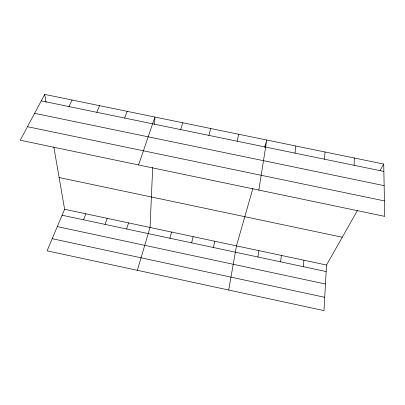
<?xml version="1.0" encoding="UTF-8"?>
<svg xmlns="http://www.w3.org/2000/svg" width="405" height="405" viewBox="0 0 405 405"><rect width="100%" height="100%" fill="white"/><g stroke="black" fill="none" stroke-linecap="round" stroke-linejoin="round"><path stroke-width="0.61" d="M354.137 165.311L354.309 158.021M152.695 167.442L150.047 227.473L137.351 270.312M154.594 124.34L154.912 117.045L138.601 164.962M357.438 210.463L326.531 265.042L323.98 310.605L47.096 250.827L64.613 209.284L53.835 147.05M324.521 159.211L325.007 151.996M303.36 266.692L303.912 260.228M295.022 153.136L295.822 146.002M280.625 261.843L281.364 255.423M257.955 257.008L258.876 250.639M258.846 190.077L266.748 140.024L264.662 147.319M228.698 290.031L236.459 245.865L252.912 188.371M237.219 141.229L238.636 134.247M213.475 247.521L214.766 241.248M191.666 242.868L193.129 236.641M208.914 135.397L210.625 128.491M169.918 238.226L171.558 232.05M180.711 129.59L182.721 122.755M126.608 228.987L128.598 222.907M105.047 224.39L107.209 218.351M124.618 118.037L127.21 111.35M83.546 219.804L85.88 213.81M96.729 112.291L99.61 105.68M68.946 106.566L72.11 100.03M44.712 94.395L20.25 140.236L384.75 216.376L383.717 164.06L44.712 94.395L46.079 102.293M380.072 170.495L383.717 164.06M41.259 100.865L383.864 171.431M34.612 113.324L384.142 185.642M27.474 126.699L384.446 200.91M59.115 177.532L342.281 237.234M64.613 209.284L326.531 265.042M62.107 215.232L326.167 271.558M57.307 226.608L325.468 284.026M52.21 238.702L324.724 297.295"/></g></svg>
